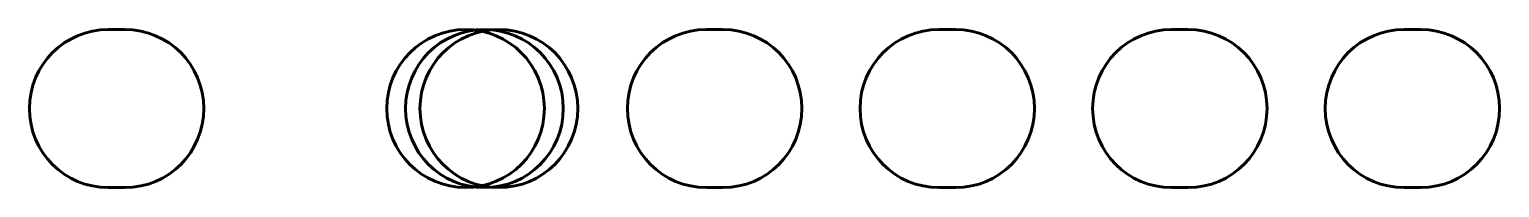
# Model space of a CAD drawing. Header units: millimetres. Extents: x -190 to -13, y -10 to 9.
import ezdxf

# ---------------------------------------------------------------- set-up
doc = ezdxf.new("R2010")
doc.units = ezdxf.units.MM
doc.linetypes.add('K5LT_BASIC', pattern=[0])
doc.layers.add('Системный слой', color=7, linetype='Continuous')

msp = doc.modelspace()

# ---------------------------------------------------------------- linework, layer by layer
at = {"layer": 'Системный слой', "color": 150, "linetype": 'K5LT_BASIC', "lineweight": 60, "true_color": 0x0080ff}
for p, q in [((-180.92, 8.56), (-178.92, 8.56)), ((-108.92, 8.56), (-106.92, 8.56)), ((-80.92, 8.56), (-78.92, 8.56)), ((-52.92, 8.56), (-50.92, 8.56)), ((-24.92, 8.56), (-22.92, 8.56)), ((-180.92, -10.44), (-178.92, -10.44)), ((-108.92, -10.44), (-106.92, -10.44)), ((-80.92, -10.44), (-78.92, -10.44)), ((-52.92, -10.44), (-50.92, -10.44)), ((-24.92, -10.44), (-22.92, -10.44))]:
    msp.add_line(p, q, dxfattribs=at)
for centre, radius in [((-137.91, -0.94), 9.49), ((-135.64, -0.94), 9.5), ((-133.9, -0.94), 9.5)]:
    msp.add_circle(centre, radius, dxfattribs=at)
for centre, start, end in [((-180.92, -0.94), 90, 270), ((-178.92, -0.94), 270, 90), ((-108.92, -0.94), 90, 270), ((-106.92, -0.94), 270, 90), ((-80.92, -0.94), 90, 270), ((-78.92, -0.94), 270, 90), ((-52.92, -0.94), 90, 270), ((-50.92, -0.94), 270, 90), ((-24.92, -0.94), 90, 270), ((-22.92, -0.94), 270, 90)]:
    msp.add_arc(centre, 9.5, start, end, dxfattribs=at)

doc.saveas('drawing.dxf')
